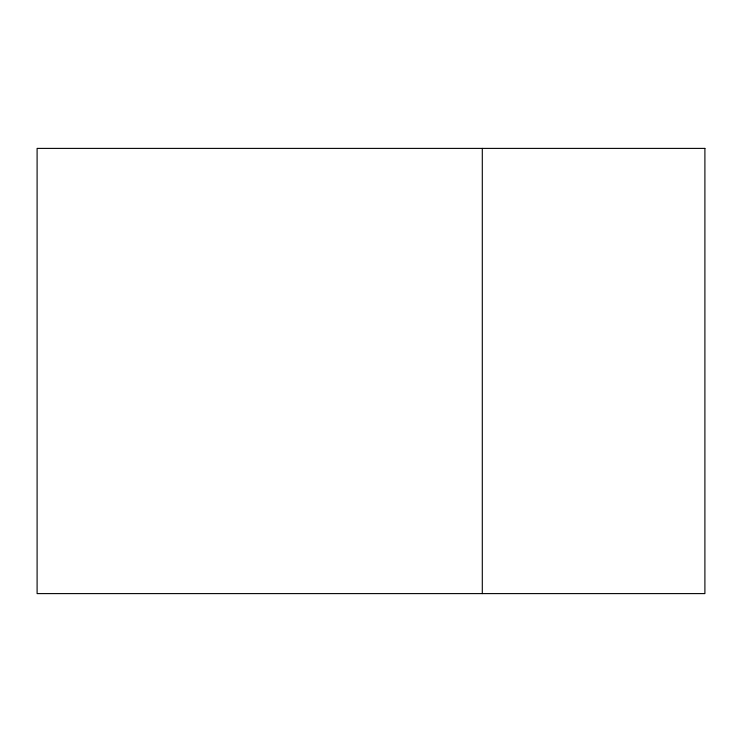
<?xml version="1.0" encoding="UTF-8"?>
<svg xmlns="http://www.w3.org/2000/svg" width="742" height="742" viewBox="0 0 742 742"><rect width="100%" height="100%" fill="white"/><g stroke="black" fill="none" stroke-linecap="round" stroke-linejoin="round"><path stroke-width="1.11" d="M482.3 148.4L482.3 593.6M704.9 148.4L37.1 148.4L37.1 593.6L704.9 593.6L704.9 148.4"/></g></svg>
